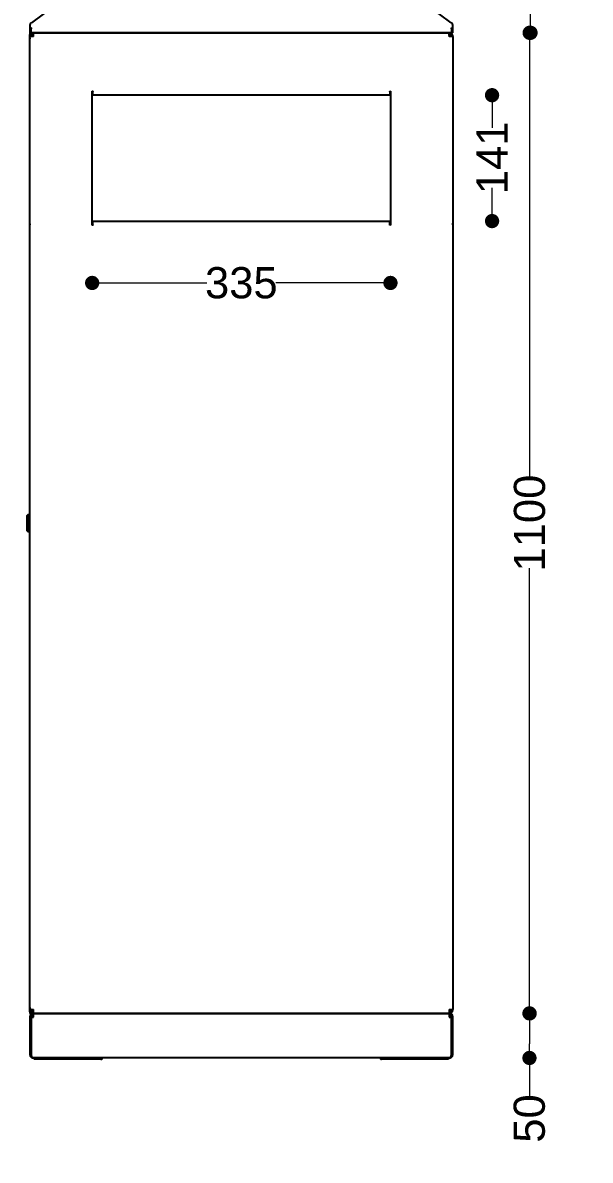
# Model space of a CAD drawing. Header units: millimetres. Extents: x 10366 to 13995, y 24552 to 29685.
# Drawn here: x 12186 to 12823, y 27332 to 28608 of the extents above; entities that cross this region are included whole.
import ezdxf

# ---------------------------------------------------------------- set-up
doc = ezdxf.new("R2010")
doc.units = ezdxf.units.MM
doc.header["$LTSCALE"] = 3
doc.layers.add('DomyÅ›lny', color=7, linetype='Continuous')
doc.styles.get("Standard").update_dxf_attribs({"font": 'arial.ttf'})
doc.dimstyles.new('MATEUSZ', dxfattribs={"dimtxt": 35, "dimasz": 16, "dimexe": 0.18, "dimexo": 0.0625, "dimgap": 0.09, "dimtad": 0, "dimdec": 0, "dimdsep": 46, "dimtxsty": 'Standard', "dimblk": 'DOT', "dimcen": 0.09, "dimse1": 1, "dimse2": 1, "dimadec": 0, "dimazin": 0, "dimtfac": 1, "dimtdec": 0, "dimtofl": 0, "dimtmove": 0, "dimatfit": 3, "dimfxl": 1, "dimtolj": 1, "dimtzin": 0, "dimlwd": 9, "dimlwe": 9, "dimarcsym": 0})

# ---------------------------------------------------------------- blocks, each defined once
blk = doc.blocks.new('_Dot')
at = {"color": 0, "linetype": 'ByBlock', "lineweight": -2}
blk.add_line((-0.5, 0), (-1, 0), dxfattribs=at)
at = {"color": 0, "linetype": 'ByBlock', "const_width": 0.5}
blk.add_lwpolyline([(-0.25, 0, 1), (0.25, 0, 1)], format="xyb", close=True, dxfattribs=at)
blk = doc.blocks.new('*D30')
at = {"color": 0, "lineweight": 9, "transparency": 16777216}
for p, q in [((12209.6, 27276.8), (12391.5, 27276.8)), ((12652.6, 27276.8), (12470.7, 27276.8))]:
    blk.add_line(p, q, dxfattribs=at)
at = {"layer": 'Defpoints', "color": 0, "transparency": 16777216}
for p in [(12668.6, 27501.4), (12193.6, 27497.2), (12668.6, 27276.8)]:
    blk.add_point(p, dxfattribs=at)
at = {"color": 0, "lineweight": 9, "transparency": 16777216, "xscale": 16, "yscale": 16, "zscale": 16, "rotation": 180}
blk.add_blockref('_Dot', (12193.6, 27276.8), dxfattribs=at)
at = {"color": 0, "lineweight": 9, "transparency": 16777216, "xscale": 16, "yscale": 16, "zscale": 16}
blk.add_blockref('_Dot', (12668.6, 27276.8), dxfattribs=at)
at = {"color": 0, "transparency": 16777216, "insert": (12431.1, 27276.8), "char_height": 35, "attachment_point": 5}
blk.add_mtext('\\A1;475', dxfattribs=at)
blk = doc.blocks.new('*D32')
at = {"color": 0, "lineweight": 9, "transparency": 16777216}
for p, q in [((12279.6, 28316.6), (12392.2, 28316.6)), ((12582.6, 28316.6), (12470, 28316.6))]:
    blk.add_line(p, q, dxfattribs=at)
at = {"layer": 'Defpoints', "color": 0, "transparency": 16777216}
for p in [(12263.6, 28381.3), (12598.6, 28381.3), (12263.6, 28316.6)]:
    blk.add_point(p, dxfattribs=at)
at = {"color": 0, "lineweight": 9, "transparency": 16777216, "xscale": 16, "yscale": 16, "zscale": 16, "rotation": 180}
blk.add_blockref('_Dot', (12263.6, 28316.6), dxfattribs=at)
at = {"color": 0, "lineweight": 9, "transparency": 16777216, "xscale": 16, "yscale": 16, "zscale": 16}
blk.add_blockref('_Dot', (12598.6, 28316.6), dxfattribs=at)
at = {"color": 0, "transparency": 16777216, "insert": (12431.1, 28316.6), "char_height": 35, "attachment_point": 5}
blk.add_mtext('\\A1;335', dxfattribs=at)
blk = doc.blocks.new('*D33')
at = {"color": 0, "lineweight": 9, "transparency": 16777216}
for p, q in [((12712.7, 28511.2), (12712.7, 28490.7)), ((12712.7, 28402), (12712.7, 28423.2))]:
    blk.add_line(p, q, dxfattribs=at)
at = {"layer": 'Defpoints', "color": 0, "transparency": 16777216}
for p in [(12598, 28527.2), (12598, 28386), (12712.7, 28386)]:
    blk.add_point(p, dxfattribs=at)
at = {"color": 0, "lineweight": 9, "transparency": 16777216, "xscale": 16, "yscale": 16, "zscale": 16}
for p, rotation in [((12712.7, 28527.2), 90), ((12712.7, 28386), 270)]:
    blk.add_blockref('_Dot', p, dxfattribs=dict(at, rotation=rotation))
at = {"color": 0, "transparency": 16777216, "insert": (12712.7, 28456.9), "char_height": 35, "attachment_point": 5, "rotation": 90}
blk.add_mtext('\\A1;141', dxfattribs=at)
blk = doc.blocks.new('*D34')
at = {"color": 0, "lineweight": 9, "transparency": 16777216}
for p, q in [((12755.9, 28671.2), (12755.9, 28668.2)), ((12755.9, 28613.2), (12755.9, 28618))]:
    blk.add_line(p, q, dxfattribs=at)
at = {"layer": 'Defpoints', "color": 0, "transparency": 16777216}
for p in [(12755.9, 28687.2), (13078.3, 28687.2), (12668.6, 28597.2)]:
    blk.add_point(p, dxfattribs=at)
at = {"color": 0, "lineweight": 9, "transparency": 16777216, "xscale": 16, "yscale": 16, "zscale": 16}
for p, rotation in [((12755.9, 28687.2), 90), ((12755.9, 28597.2), 270)]:
    blk.add_blockref('_Dot', p, dxfattribs=dict(at, rotation=rotation))
at = {"color": 0, "transparency": 16777216, "insert": (12755.9, 28643.1), "char_height": 35, "attachment_point": 5, "rotation": 90}
blk.add_mtext('\\A1;90', dxfattribs=at)
blk = doc.blocks.new('*D35')
at = {"color": 0, "lineweight": 9, "transparency": 16777216}
for p, q in [((12754.7, 27481.2), (12754.7, 27463.2)), ((12754.7, 27447.2), (12754.7, 27404.4))]:
    blk.add_line(p, q, dxfattribs=at)
at = {"layer": 'Defpoints', "color": 0, "transparency": 16777216}
for p in [(12664.5, 27497.2), (12754.7, 27497.2), (12663.6, 27447.2)]:
    blk.add_point(p, dxfattribs=at)
at = {"color": 0, "lineweight": 9, "transparency": 16777216, "xscale": 16, "yscale": 16, "zscale": 16}
for p, rotation in [((12754.7, 27497.2), 90), ((12754.7, 27447.2), 270)]:
    blk.add_blockref('_Dot', p, dxfattribs=dict(at, rotation=rotation))
at = {"color": 0, "transparency": 16777216, "insert": (12754.7, 27379.3), "char_height": 35, "attachment_point": 5, "rotation": 90}
blk.add_mtext('\\A1;50', dxfattribs=at)
blk = doc.blocks.new('*D36')
at = {"color": 0, "lineweight": 9, "transparency": 16777216}
for p, q in [((12754.9, 28581.2), (12754.9, 28097.9)), ((12754.9, 27513.2), (12754.9, 27996.6))]:
    blk.add_line(p, q, dxfattribs=at)
at = {"layer": 'Defpoints', "color": 0, "transparency": 16777216}
for p in [(12664.3, 28597.2), (12664.5, 27497.2), (12754.9, 27497.2)]:
    blk.add_point(p, dxfattribs=at)
at = {"color": 0, "lineweight": 9, "transparency": 16777216, "xscale": 16, "yscale": 16, "zscale": 16}
for p, rotation in [((12754.9, 28597.2), 90), ((12754.9, 27497.2), 270)]:
    blk.add_blockref('_Dot', p, dxfattribs=dict(at, rotation=rotation))
at = {"color": 0, "transparency": 16777216, "insert": (12754.9, 28047.2), "char_height": 35, "attachment_point": 5, "rotation": 90}
blk.add_mtext('\\A1;1100', dxfattribs=at)

msp = doc.modelspace()

# ---------------------------------------------------------------- linework, layer by layer
at = {"layer": 'DomyÅ›lny'}
for p, q in [((12193.6, 28605.2), (12193.6, 28602.2)), ((12193.6, 28605.2), (12193.6, 28602.7)), ((12193.6, 28602.7), (12195.1, 28602.7)), ((12193.6, 28602.2), (12193.6, 28601.2)), ((12195.1, 28602.2), (12193.6, 28602.2)), ((12193.6, 28597.2), (12193.6, 28595.7)), ((12197.7, 28597.2), (12193.6, 28597.2)), ((12195.1, 28597.2), (12193.6, 28597.2)), ((12197.7, 28595.7), (12193.6, 28595.7)), ((12195.1, 28602.2), (12195.1, 28603.2)), ((12195.1, 28602.7), (12195.1, 28601.7)), ((12195.1, 28601.2), (12195.1, 28602.2)), ((12667.1, 28597.2), (12195.1, 28597.2)), ((12197.7, 28595.7), (12197.7, 28597.2)), ((12197.7, 28597.2), (12664.3, 28597.2)), ((12664.5, 28595.7), (12664.5, 28597.2)), ((12667.1, 28601.7), (12667.1, 28602.7)), ((12667.1, 28602.7), (12668.6, 28602.7)), ((12667.1, 28602.2), (12667.1, 28601.2)), ((12668.6, 28602.2), (12667.1, 28602.2)), ((12668.6, 28597.2), (12667.1, 28597.2)), ((12668.6, 28602.2), (12668.6, 28605.2)), ((12668.6, 28602.7), (12668.6, 28605.2)), ((12668.6, 28601.2), (12668.6, 28602.2)), ((12193.6, 28595.4), (12195.1, 28595.4)), ((12193.6, 28593.1), (12193.6, 28595.4)), ((12195.1, 28593.1), (12193.6, 28593.1)), ((12193.6, 27501.4), (12193.6, 28593.1)), ((12195.1, 28595.4), (12195.1, 28593.1)), ((12668.6, 28593.1), (12668.6, 27501.4)), ((12263.6, 28531.9), (12264.2, 28531.9)), ((12263.6, 28381.3), (12263.6, 28531.9)), ((12264.2, 28528.7), (12264.2, 28532.2)), ((12264.2, 28531.9), (12264.2, 28531.4)), ((12598, 28531.4), (12598, 28531.9)), ((12598, 28531.9), (12598.6, 28531.9)), ((12598.6, 28531.9), (12598.6, 28381.3)), ((12598, 28527.2), (12264.2, 28527.2)), ((12264.2, 28381.3), (12263.6, 28381.3)), ((12264.2, 28386), (12598, 28386)), ((12264.2, 28381.2), (12264.2, 28384.4)), ((12264.2, 28381.8), (12264.2, 28381.3)), ((12598, 28381.3), (12598, 28384.4)), ((12598, 28381.3), (12598, 28381.8)), ((12598.6, 28381.3), (12598, 28381.3)), ((12190.6, 28055.7), (12192.1, 28057.2)), ((12192.1, 28057.2), (12193.6, 28057.2)), ((12192.1, 28037.2), (12190.6, 28038.7)), ((12193.6, 28037.2), (12192.1, 28037.2)), ((12193.6, 27499), (12193.6, 27501.4)), ((12195.1, 27501.4), (12193.6, 27501.4)), ((12195.1, 27499), (12193.6, 27499)), ((12197.7, 27498.7), (12193.6, 27498.7)), ((12193.6, 27498.7), (12193.6, 27497.2)), ((12195.1, 27501.4), (12195.1, 27499)), ((12197.7, 27497.2), (12197.7, 27498.7)), ((12664.5, 27498.7), (12664.5, 27497.2)), ((12197.7, 27497.2), (12193.6, 27497.2)), ((12193.6, 27493.1), (12193.6, 27451.4)), ((12195.1, 27493.1), (12193.6, 27493.1)), ((12195.1, 27493.1), (12195.1, 27451.4)), ((12195.3, 27493.1), (12197.7, 27493.1)), ((12195.3, 27451.4), (12195.3, 27493.1)), ((12196.3, 27493.1), (12196.3, 27495.3)), ((12197.7, 27497.2), (12664.5, 27497.2)), ((12664.3, 27497.2), (12197.7, 27497.2)), ((12664.5, 27493.1), (12666.9, 27493.1)), ((12666.9, 27493.1), (12666.9, 27451.4)), ((12667.1, 27493.1), (12667.1, 27451.4)), ((12667.1, 27493.1), (12668.6, 27493.1)), ((12668.6, 27451.4), (12668.6, 27493.1)), ((12197.7, 27447.2), (12200.1, 27447.2)), ((12200.1, 27447.2), (12197.9, 27447.2)), ((12664.3, 27447.2), (12197.9, 27447.2)), ((12198.6, 27445.7), (12198.6, 27447.2)), ((12274.4, 27447.2), (12274.4, 27445.7)), ((12587.8, 27445.7), (12587.8, 27447.2)), ((12664.3, 27447.2), (12661.9, 27447.2)), ((12662.4, 27447.2), (12664.5, 27447.2)), ((12663.6, 27447.2), (12663.6, 27445.7)), ((12271.4, 27445.7), (12201.6, 27445.7)), ((12660.6, 27445.7), (12590.8, 27445.7))]:
    msp.add_line(p, q, dxfattribs=at)
for points in [[(12193.6, 28601.2, 0), (12193.6, 28598.4, 0)], [(12193.6, 28598.4, 0), (12193.6, 28597.2, 0)], [(12195.1, 28597.2, 0), (12195.1, 28597.2, 0), (12195.1, 28597.2, 0), (12195.1, 28597.2, 0), (12195.1, 28597.2, 0), (12195.1, 28597.2, 0), (12195.1, 28597.2, 0), (12195.1, 28597.2, 0), (12195.1, 28597.2, 0), (12195.1, 28597.2, 0), (12195.1, 28597.2, 0), (12195.1, 28597.2, 0), (12195.1, 28597.2, 0), (12195.1, 28597.3, 0), (12195.1, 28597.4, 0), (12195.1, 28597.8, 0), (12195.1, 28601.7, 0)], [(12195.1, 28598.4, 0), (12195.1, 28601.2, 0)], [(12195.1, 28597.2, 0), (12195.1, 28597.2, 0), (12195.1, 28597.2, 0), (12195.1, 28597.2, 0), (12195.1, 28597.2, 0), (12195.1, 28597.2, 0), (12195.1, 28597.2, 0), (12195.1, 28597.2, 0), (12195.1, 28597.2, 0), (12195.1, 28597.2, 0), (12195.1, 28597.2, 0), (12195.1, 28597.2, 0), (12195.1, 28597.2, 0), (12195.1, 28597.2, 0), (12195.1, 28597.3, 0), (12195.1, 28597.4, 0), (12195.1, 28598.4, 0)], [(12197.7, 28596.3, 0), (12197.7, 28597.2, 0)], [(12197.7, 28593.1, 0), (12197.7, 28596.3, 0)], [(12664.3, 28597.2, 0), (12664.3, 28597.2, 0), (12664.3, 28597.2, 0), (12664.3, 28597.2, 0), (12664.3, 28597.2, 0), (12664.3, 28597.2, 0), (12664.3, 28597.2, 0), (12664.3, 28597.2, 0), (12664.3, 28597.2, 0), (12664.3, 28597.2, 0), (12664.3, 28597.2, 0), (12664.3, 28597.2, 0), (12664.3, 28597.2, 0), (12664.3, 28597.1, 0), (12664.3, 28596.4, 0), (12664.5, 28593.1, 0)], [(12667.7, 28595.7, 0), (12667.3, 28596.1, 0), (12667, 28596.4, 0), (12666.6, 28596.6, 0), (12666.2, 28596.8, 0), (12665.8, 28597, 0), (12665.4, 28597.1, 0), (12664.9, 28597.2, 0), (12664.5, 28597.2, 0)], [(12667.1, 28593.1, 0), (12667.1, 28593.4, 0), (12667, 28593.6, 0), (12667, 28593.9, 0), (12666.9, 28594.1, 0), (12666.8, 28594.3, 0), (12666.7, 28594.6, 0), (12666.5, 28594.8, 0), (12666.3, 28595, 0), (12666.1, 28595.1, 0), (12665.9, 28595.3, 0), (12665.7, 28595.4, 0), (12665.5, 28595.5, 0), (12665.2, 28595.6, 0), (12665, 28595.7, 0), (12664.7, 28595.7, 0), (12664.5, 28595.7, 0)], [(12667.1, 28593.1, 0), (12667.1, 28593.4, 0), (12667, 28593.6, 0), (12667, 28593.9, 0), (12666.9, 28594.1, 0), (12666.8, 28594.3, 0), (12666.7, 28594.6, 0), (12666.5, 28594.8, 0), (12666.3, 28595, 0), (12666.1, 28595.1, 0), (12665.9, 28595.3, 0), (12665.7, 28595.4, 0), (12665.5, 28595.5, 0), (12665.2, 28595.6, 0), (12665, 28595.7, 0), (12664.7, 28595.7, 0), (12664.5, 28595.7, 0)], [(12667.1, 28601.7, 0), (12667.1, 28597.2, 0)], [(12667.1, 28601.2, 0), (12667.1, 28598.4, 0)], [(12667.1, 28598.4, 0), (12667.1, 28597.2, 0)], [(12668.6, 28593.1, 0), (12668.6, 28593.5, 0), (12668.5, 28594.2, 0), (12668.2, 28594.8, 0), (12668, 28595.3, 0), (12667.7, 28595.7, 0)], [(12668.6, 28598.4, 0), (12668.6, 28601.2, 0)], [(12668.6, 28597.2, 0), (12668.6, 28597.2, 0), (12668.6, 28597.2, 0), (12668.6, 28597.2, 0), (12668.6, 28597.2, 0), (12668.6, 28597.2, 0), (12668.6, 28597.2, 0), (12668.6, 28597.2, 0), (12668.6, 28597.2, 0), (12668.6, 28597.2, 0), (12668.6, 28597.2, 0), (12668.6, 28597.2, 0), (12668.6, 28597.2, 0), (12668.6, 28597.2, 0), (12668.6, 28597.2, 0), (12668.6, 28597.3, 0), (12668.6, 28597.3, 0), (12668.6, 28597.7, 0), (12668.6, 28598.4, 0)], [(12197.7, 28593.1, 0), (12193.6, 28593.1, 0)], [(12197.7, 28595.4, 0), (12195.1, 28595.4, 0)], [(12664.5, 28593.1, 0), (12664.4, 28594.1, 0)], [(12668.6, 28593.1, 0), (12668.6, 28593.1, 0), (12668.6, 28593.1, 0), (12668.6, 28593.1, 0), (12668.6, 28593.1, 0), (12668.6, 28593.1, 0), (12668.6, 28593.1, 0), (12668.6, 28593.1, 0), (12668.6, 28593.1, 0), (12668.6, 28593.1, 0), (12668.6, 28593.1, 0), (12668.6, 28593.1, 0), (12668.6, 28593.1, 0), (12668.6, 28593.1, 0), (12668.6, 28593.1, 0), (12668.5, 28593.1, 0), (12667.4, 28593.1, 0), (12664.5, 28593.1, 0)], [(12264.2, 28527.2, 0), (12264.2, 28527.2, 0), (12264.2, 28527.2, 0), (12264.2, 28527.2, 0), (12264.2, 28527.2, 0), (12264.2, 28527.2, 0), (12264.2, 28527.2, 0), (12264.2, 28527.2, 0), (12264.2, 28527.2, 0), (12264.2, 28527.2, 0), (12264.2, 28527.2, 0), (12264.2, 28527.2, 0), (12264.2, 28527.2, 0), (12264.2, 28527.3, 0), (12264.2, 28527.3, 0), (12264.2, 28527.7, 0), (12264.2, 28531.4, 0)], [(12598, 28531.4, 0), (12598, 28527.2, 0)], [(12264.2, 28381.8, 0), (12264.2, 28385.1, 0), (12264.2, 28385.9, 0), (12264.2, 28386, 0), (12264.2, 28386, 0), (12264.2, 28386, 0), (12264.2, 28386, 0), (12264.2, 28386, 0), (12264.2, 28386, 0), (12264.2, 28386, 0), (12264.2, 28386, 0), (12264.2, 28386, 0), (12264.2, 28386, 0), (12264.2, 28386, 0), (12264.2, 28386, 0), (12264.2, 28386, 0), (12264.2, 28386, 0), (12264.2, 28386, 0), (12264.2, 28386, 0), (12264.2, 28386, 0), (12264.2, 28386, 0), (12264.2, 28385.9, 0), (12264.2, 28385.8, 0)], [(12598, 28385.8, 0), (12598, 28386, 0), (12598, 28386, 0), (12598, 28386, 0), (12598, 28386, 0), (12598, 28386, 0), (12598, 28386, 0), (12598, 28386, 0), (12598, 28386, 0), (12598, 28386, 0), (12598, 28386, 0), (12598, 28386, 0), (12598, 28386, 0), (12598, 28386, 0), (12598, 28386, 0), (12598, 28386, 0), (12598, 28386, 0), (12598, 28386, 0), (12598, 28386, 0), (12598, 28386, 0), (12598, 28386, 0), (12598, 28386, 0), (12598, 28386, 0), (12598, 28385.9, 0), (12598, 28385.5, 0), (12598, 28381.8, 0)], [(12192.1, 28054.3, 0), (12192.1, 28057.2, 0)], [(12192.1, 28037.2, 0), (12192.1, 28037.2, 0), (12192.1, 28037.2, 0), (12192.1, 28037.2, 0), (12192.1, 28037.2, 0), (12192.1, 28037.2, 0), (12192.1, 28037.2, 0), (12192.1, 28037.2, 0), (12192.1, 28037.2, 0), (12192.1, 28037.2, 0), (12192.1, 28037.2, 0), (12192.1, 28037.3, 0), (12192.1, 28037.4, 0), (12192.1, 28038.8, 0), (12192.1, 28054.3, 0)], [(12193.6, 27501.4, 0), (12193.6, 27501.4, 0), (12193.6, 27501.4, 0), (12193.6, 27501.4, 0), (12193.6, 27501.4, 0), (12193.6, 27501.4, 0), (12193.6, 27501.4, 0), (12193.6, 27501.4, 0), (12193.6, 27501.4, 0), (12193.6, 27501.4, 0), (12193.6, 27501.4, 0), (12193.6, 27501.4, 0), (12193.6, 27501.4, 0), (12193.6, 27501.4, 0), (12193.6, 27501.4, 0), (12193.7, 27501.4, 0), (12194.8, 27501.4, 0), (12197.7, 27501.4, 0)], [(12197.7, 27499, 0), (12195.1, 27499, 0)], [(12197.7, 27498.2, 0), (12197.7, 27501.4, 0)], [(12197.7, 27497.2, 0), (12197.7, 27497.2, 0), (12197.7, 27497.2, 0), (12197.7, 27497.2, 0), (12197.7, 27497.2, 0), (12197.7, 27497.2, 0), (12197.7, 27497.2, 0), (12197.7, 27497.2, 0), (12197.7, 27497.2, 0), (12197.7, 27497.2, 0), (12197.7, 27497.2, 0), (12197.7, 27497.2, 0), (12197.7, 27497.2, 0), (12197.7, 27497.2, 0), (12197.7, 27497.2, 0), (12197.7, 27497.3, 0), (12197.7, 27497.3, 0), (12197.7, 27498.2, 0)], [(12664.5, 27501.4, 0), (12664.4, 27498.4, 0), (12664.3, 27497.5, 0), (12664.3, 27497.3, 0), (12664.3, 27497.2, 0), (12664.3, 27497.2, 0), (12664.3, 27497.2, 0), (12664.3, 27497.2, 0), (12664.3, 27497.2, 0), (12664.3, 27497.2, 0), (12664.3, 27497.2, 0), (12664.3, 27497.2, 0), (12664.3, 27497.2, 0), (12664.3, 27497.2, 0), (12664.3, 27497.2, 0), (12664.3, 27497.2, 0)], [(12664.5, 27501.4, 0), (12664.4, 27500.4, 0)], [(12664.5, 27501.4, 0), (12668.6, 27501.4, 0)], [(12667.1, 27501.4, 0), (12667.1, 27501.1, 0), (12667, 27500.8, 0), (12667, 27500.6, 0), (12666.9, 27500.3, 0), (12666.8, 27500.1, 0), (12666.7, 27499.9, 0), (12666.5, 27499.7, 0), (12666.3, 27499.5, 0), (12666.1, 27499.3, 0), (12665.9, 27499.2, 0), (12665.7, 27499, 0), (12665.5, 27498.9, 0), (12665.2, 27498.8, 0), (12665, 27498.8, 0), (12664.7, 27498.7, 0), (12664.5, 27498.7, 0)], [(12664.5, 27497.2, 0), (12664.9, 27497.3, 0), (12665.4, 27497.3, 0), (12665.8, 27497.5, 0), (12666.2, 27497.6, 0), (12666.6, 27497.8, 0), (12667, 27498.1, 0), (12667.3, 27498.4, 0), (12667.7, 27498.7, 0)], [(12667.7, 27498.7, 0), (12667.9, 27499, 0), (12668.1, 27499.3, 0), (12668.4, 27500, 0), (12668.5, 27500.6, 0), (12668.6, 27501, 0), (12668.6, 27501.4, 0)], [(12197.7, 27495.7, 0), (12196.2, 27495.7, 0)], [(12197.7, 27493.1, 0), (12197.7, 27497.2, 0)], [(12664.5, 27497.2, 0), (12664.5, 27497.2, 0), (12664.5, 27497.2, 0), (12664.5, 27497.2, 0), (12664.5, 27497.2, 0), (12664.5, 27497.2, 0), (12664.5, 27497.2, 0), (12664.5, 27497.2, 0), (12664.5, 27497.2, 0), (12664.5, 27497.2, 0), (12664.5, 27497.2, 0), (12664.5, 27497.2, 0), (12664.5, 27497.2, 0), (12664.5, 27497.2, 0), (12664.5, 27497.2, 0), (12664.5, 27497.1, 0), (12664.5, 27496.7, 0), (12664.5, 27493.1, 0)], [(12193.6, 27451.4, 0), (12193.6, 27450.9, 0), (12193.7, 27450.5, 0), (12193.8, 27450.2, 0), (12193.9, 27449.8, 0), (12194.1, 27449.4, 0), (12194.3, 27449.1, 0), (12194.5, 27448.7, 0), (12194.8, 27448.4, 0), (12195.1, 27448.2, 0), (12195.4, 27447.9, 0), (12195.8, 27447.7, 0), (12196.2, 27447.5, 0), (12196.5, 27447.4, 0), (12196.9, 27447.3, 0), (12197.3, 27447.2, 0), (12197.7, 27447.2, 0)], [(12197.9, 27447.2, 0), (12197.7, 27447.2, 0), (12197.4, 27447.3, 0), (12197.2, 27447.4, 0), (12196.9, 27447.5, 0), (12196.7, 27447.7, 0), (12196.5, 27447.9, 0), (12196.3, 27448.2, 0), (12196.1, 27448.4, 0), (12195.9, 27448.7, 0), (12195.6, 27449.4, 0), (12195.4, 27450.2, 0), (12195.3, 27450.7, 0), (12195.3, 27451.4, 0)], [(12666.9, 27451.4, 0), (12666.8, 27450.5, 0), (12666.7, 27449.8, 0), (12666.4, 27449.1, 0), (12666.1, 27448.4, 0), (12665.9, 27448.2, 0), (12665.7, 27447.9, 0), (12665.5, 27447.7, 0), (12665.3, 27447.5, 0), (12665, 27447.4, 0), (12664.8, 27447.3, 0), (12664.5, 27447.2, 0), (12664.3, 27447.2, 0)], [(12664.5, 27447.2, 0), (12664.9, 27447.2, 0), (12665.3, 27447.3, 0), (12665.7, 27447.4, 0), (12666, 27447.5, 0), (12666.4, 27447.7, 0), (12666.8, 27447.9, 0), (12667.1, 27448.2, 0), (12667.4, 27448.4, 0), (12667.7, 27448.7, 0), (12667.9, 27449.1, 0), (12668.1, 27449.4, 0), (12668.3, 27449.8, 0), (12668.4, 27450.2, 0), (12668.5, 27450.5, 0), (12668.6, 27450.9, 0), (12668.6, 27451.4, 0)], [(12201.6, 27445.7, 0), (12198.6, 27445.7, 0)], [(12273.5, 27445.7, 0), (12274.3, 27445.7, 0), (12274.4, 27445.7, 0), (12274.4, 27445.7, 0), (12274.4, 27445.7, 0), (12274.4, 27445.7, 0), (12274.4, 27445.7, 0), (12274.4, 27445.7, 0), (12274.4, 27445.7, 0), (12274.4, 27445.7, 0), (12274.4, 27445.7, 0), (12274.4, 27445.7, 0), (12274.4, 27445.7, 0), (12274.4, 27445.7, 0), (12274.4, 27445.7, 0), (12274.4, 27445.7, 0), (12274.4, 27445.7, 0), (12274.4, 27445.7, 0), (12274.4, 27445.7, 0), (12274.4, 27445.7, 0), (12274.3, 27445.7, 0), (12274.3, 27445.7, 0), (12273.9, 27445.7, 0), (12271.4, 27445.7, 0)], [(12590.8, 27445.7, 0), (12588.1, 27445.7, 0), (12587.9, 27445.7, 0), (12587.8, 27445.7, 0), (12587.8, 27445.7, 0), (12587.8, 27445.7, 0), (12587.8, 27445.7, 0), (12587.8, 27445.7, 0), (12587.8, 27445.7, 0), (12587.8, 27445.7, 0), (12587.8, 27445.7, 0), (12587.8, 27445.7, 0), (12587.8, 27445.7, 0), (12587.8, 27445.7, 0), (12587.8, 27445.7, 0), (12587.8, 27445.7, 0), (12587.8, 27445.7, 0), (12587.8, 27445.7, 0), (12587.8, 27445.7, 0), (12587.8, 27445.7, 0), (12587.8, 27445.7, 0), (12587.9, 27445.7, 0), (12588, 27445.7, 0), (12588.7, 27445.7, 0)], [(12663.6, 27445.7, 0), (12663.6, 27445.7, 0), (12663.6, 27445.7, 0), (12663.6, 27445.7, 0), (12663.6, 27445.7, 0), (12663.6, 27445.7, 0), (12663.6, 27445.7, 0), (12663.6, 27445.7, 0), (12663.6, 27445.7, 0), (12663.6, 27445.7, 0), (12663.6, 27445.7, 0), (12663.6, 27445.7, 0), (12663.6, 27445.7, 0), (12663.6, 27445.7, 0), (12663.6, 27445.7, 0), (12663.5, 27445.7, 0), (12663.2, 27445.7, 0), (12660.6, 27445.7, 0)]]:
    msp.add_polyline3d(points, dxfattribs=at)
msp.add_polyline3d([(12190.6, 28053.2, 0), (12190.6, 28055.7, 0), (12190.6, 28053.2, 0), (12190.6, 28041.2, 0), (12190.6, 28038.7, 0), (12190.6, 28041.2, 0)], close=True, dxfattribs=at)
for centre, radius, start, end in [((12431.1, 28294.7), 392.5, 53.0702, 126.9298), ((12197.7, 28605.2), 4.13, 126.9298, 180), ((12664.5, 28605.2), 4.13, 0, 53.0702), ((12197.7, 28590.6), 4.13, 164.4645, 180), ((12197.7, 28381.8), 4.13, 165.2144, 180), ((12664.5, 28381.8), 4.13, 0, 25.8869), ((12197.7, 27503.9), 4.13, 180, 199.2396), ((12197.7, 27493.1), 4.13, 90, 180), ((12197.7, 27493.1), 2.63, 90, 180), ((12664.5, 27493.1), 4.13, 0, 90), ((12664.5, 27493.1), 2.63, 0, 90), ((12197.7, 27451.4), 2.63, 180, 209.8623), ((12664.5, 27451.4), 2.63, 330.1885, 0)]:
    msp.add_arc(centre, radius, start, end, dxfattribs=at)

# ---------------------------------------------------------------- dimensions: what is measured, and where the dimension line sits
for base, p1, p2, picture, middle in [((12755.9, 28687.2), (12668.6, 28597.2), (13078.3, 28687.2), '*D34', (12755.9, 28643.1)), ((12712.7, 28386), (12598, 28527.2), (12598, 28386), '*D33', (12712.7, 28456.9)), ((12754.7, 27497.2), (12663.6, 27447.2), (12664.5, 27497.2), '*D35', (12754.7, 27379.3))]:
    dim = msp.add_linear_dim(base=base, p1=p1, p2=p2, angle=90, dimstyle='MATEUSZ')
    dim.commit()
    dim.dimension.update_dxf_attribs({"geometry": picture, "text_midpoint": middle, "dimtype": 160})
dim = msp.add_linear_dim(base=(12754.9, 27497.2), p1=(12664.3, 28597.2), p2=(12664.5, 27497.2), angle=90, dimstyle='MATEUSZ')
dim.commit()
dim.dimension.update_dxf_attribs({"geometry": '*D36', "text_midpoint": (12754.9, 28047.2)})
for base, p1, p2, picture, middle in [((12263.6, 28316.6), (12598.6, 28381.3), (12263.6, 28381.3), '*D32', (12431.1, 28316.6)), ((12668.6, 27276.8), (12193.6, 27497.2), (12668.6, 27501.4), '*D30', (12431.1, 27276.8))]:
    dim = msp.add_linear_dim(base=base, p1=p1, p2=p2, dimstyle='MATEUSZ')
    dim.commit()
    dim.dimension.update_dxf_attribs({"geometry": picture, "text_midpoint": middle})

doc.saveas('drawing.dxf')
